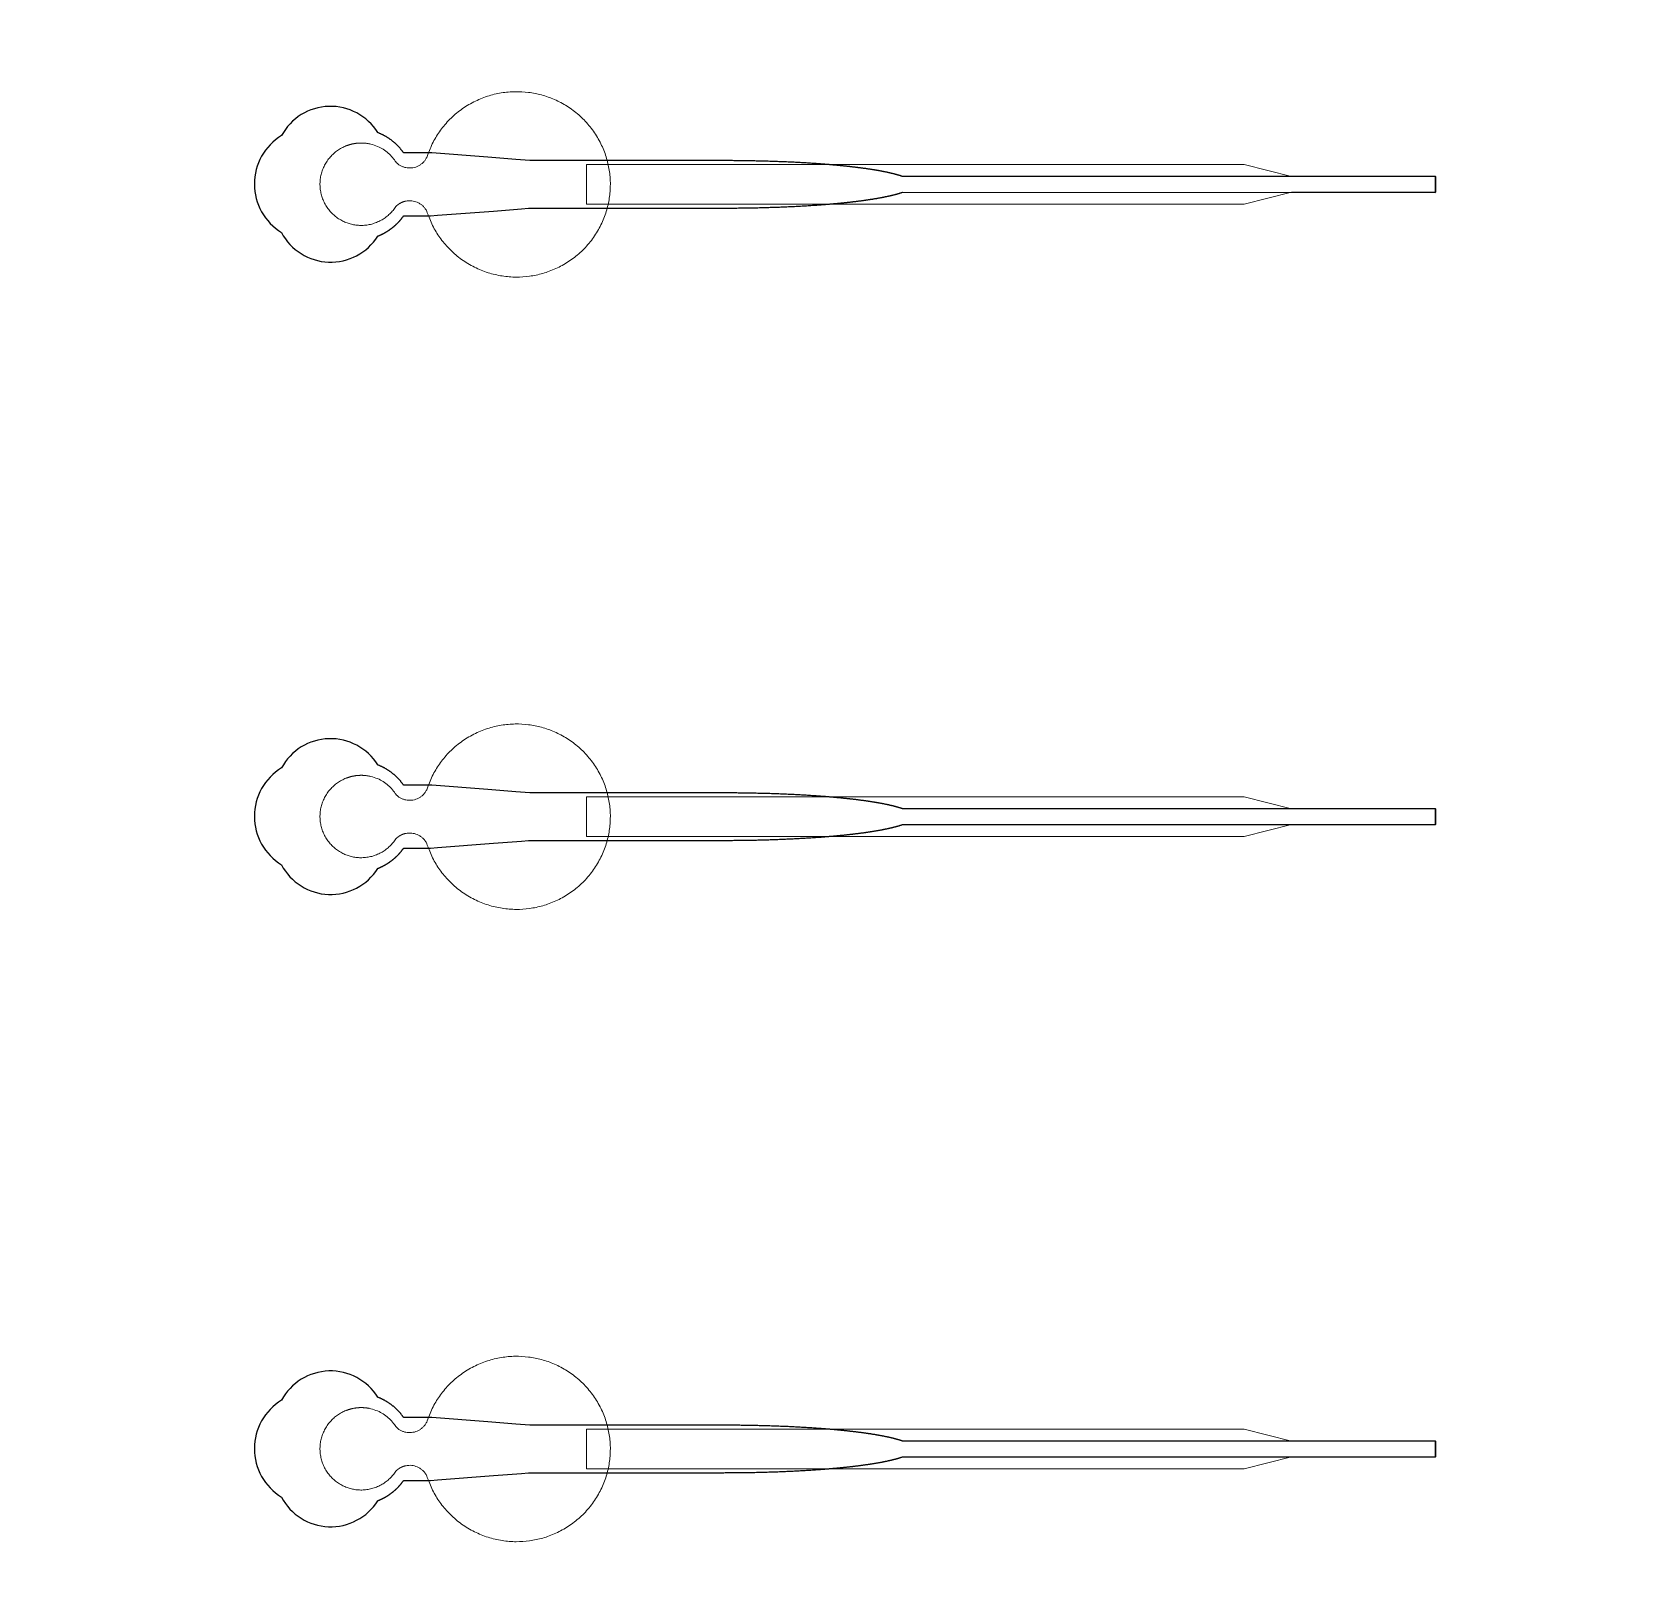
# Model space of a CAD drawing. Header units: inches. Extents: x -52997 to 52003, y -52254 to 52746.
# Drawn here: x 17342 to 22411, y 3389 to 8292 of the extents above; entities that cross this region are included whole.
import ezdxf

# ---------------------------------------------------------------- set-up
doc = ezdxf.new("R2010")
doc.units = ezdxf.units.IN
doc.header["$MEASUREMENT"] = 0
doc.layers.add('1', color=1, linetype='Continuous')
doc.layers.add('2', color=140, linetype='Continuous', lineweight=0)
doc.layers.add('3', color=90, linetype='Continuous', lineweight=0)

msp = doc.modelspace()

# ---------------------------------------------------------------- linework, layer by layer
at = {"layer": '1'}
for points in [[(-16283.4, -47485.7), (0, -47485.7), (16283.4, -47485.7, 5.999107)], [(-16250, -47285.7), (0, -47285.7), (16250, -47285.7, 5.986812)], [(-13685.8, -45485.7), (0, -45485.7), (13685.8, -45485.7, 6.794322)], [(18435, 7646.4), (18435.3, 7646.6), (18436.2, 7646.9), (18437, 7647.2), (18437.9, 7647.6), (18438.7, 7647.9), (18439.6, 7648.2), (18440.4, 7648.6), (18441.3, 7649), (18442.1, 7649.3), (18443, 7649.7), (18443.8, 7650.1), (18444.7, 7650.5), (18445.5, 7650.9), (18446.4, 7651.3), (18447.3, 7651.7), (18448.1, 7652.1), (18449, 7652.5), (18449.8, 7652.9), (18450.7, 7653.4), (18451.5, 7653.8), (18452.4, 7654.2), (18453.3, 7654.7), (18454.1, 7655.1), (18455, 7655.6), (18455.8, 7656.1), (18456.7, 7656.5), (18457.5, 7657), (18458.4, 7657.5), (18459.3, 7658), (18460.1, 7658.5), (18461, 7659), (18461.8, 7659.5), (18462.7, 7660), (18463.5, 7660.5), (18464.4, 7661), (18465.2, 7661.6), (18466.1, 7662.1), (18466.9, 7662.7), (18467.8, 7663.2), (18468.6, 7663.8), (18469.4, 7664.3), (18470.3, 7664.9), (18471.1, 7665.4), (18471.9, 7666), (18472.8, 7666.6), (18473.6, 7667.2), (18474.4, 7667.8), (18475.3, 7668.4), (18476.1, 7669), (18476.9, 7669.6), (18477.7, 7670.2), (18478.5, 7670.8), (18479.3, 7671.4), (18480.1, 7672), (18480.9, 7672.7), (18481.8, 7673.3), (18482.5, 7673.9), (18483.3, 7674.6), (18484.1, 7675.2), (18484.9, 7675.9), (18485.7, 7676.5), (18486.5, 7677.2), (18487.3, 7677.8), (18488, 7678.5), (18488.8, 7679.2), (18489.6, 7679.9), (18490.3, 7680.5), (18491.1, 7681.2), (18491.8, 7681.9), (18492.6, 7682.6), (18493.3, 7683.3), (18494.1, 7684), (18494.8, 7684.7), (18495.5, 7685.4), (18496.3, 7686.1), (18497, 7686.8), (18497.7, 7687.5), (18498.4, 7688.3), (18499.1, 7689), (18499.8, 7689.7), (18500.5, 7690.4), (18501.2, 7691.2), (18501.9, 7691.9), (18502.6, 7692.6), (18503.2, 7693.4), (18503.9, 7694.1), (18504.6, 7694.8), (18505.2, 7695.6), (18505.9, 7696.3), (18506.5, 7697.1), (18507.1, 7697.8), (18507.8, 7698.6), (18508.4, 7699.3), (18509, 7700.1), (18509.6, 7700.9), (18510.3, 7701.6), (18510.9, 7702.4), (18511.5, 7703.1), (18512, 7703.9), (18512.6, 7704.7), (18513.2, 7705.4), (18513.8, 7706.2), (18514.3, 7707), (18514.9, 7707.7), (18515.5, 7708.5), (18516, 7709.3), (18516.5, 7710), (18560.1, 7710), (18581.9, 7710), (18592.8, 7710), (18595.6, 7710), (18596.9, 7710), (18597, 7710), (18597, 7710), (18597, 7710), (18597, 7710), (18597, 7710.1), (18597.1, 7710.1), (18597.4, 7710.1), (18598.1, 7710.1), (18599.5, 7710.2), (18602.3, 7710.5), (18624.3, 7712.1), (18801, 7725.7), (18889.3, 7732.5), (18911.4, 7734.2), (18922.4, 7735), (18922.8, 7735), (18922.9, 7735), (18922.9, 7735), (18922.9, 7735), (18923, 7735), (18923.4, 7735), (19183.9, 7735), (19190.2, 7735), (19202.8, 7735), (19303.3, 7735), (19504.3, 7735), (19516.9, 7735), (19523.1, 7735), (19526.3, 7735), (19527.9, 7735), (19528.2, 7735), (19528.4, 7735), (19528.5, 7735), (19528.6, 7735), (19528.6, 7735), (19528.6, 7735), (19529.2, 7735), (19533.8, 7735.1), (19538.4, 7735.1), (19543, 7735.1), (19547.6, 7735.1), (19552.3, 7735.1), (19556.9, 7735.1), (19561.6, 7735.2), (19566.3, 7735.2), (19571, 7735.2), (19575.7, 7735.3), (19580.4, 7735.3), (19585.1, 7735.4), (19589.9, 7735.4), (19594.6, 7735.5), (19599.3, 7735.6), (19604.1, 7735.6), (19608.9, 7735.7), (19613.7, 7735.8), (19618.4, 7735.9), (19623.2, 7736), (19628, 7736.1), (19632.8, 7736.2), (19637.6, 7736.3), (19642.4, 7736.4), (19647.3, 7736.5), (19652.1, 7736.7), (19656.9, 7736.8), (19661.7, 7736.9), (19666.6, 7737.1), (19671.4, 7737.2), (19676.2, 7737.4), (19681.1, 7737.5), (19685.9, 7737.7), (19690.7, 7737.8), (19695.6, 7738), (19700.4, 7738.2), (19705.2, 7738.4), (19710, 7738.6), (19714.9, 7738.8), (19719.7, 7739), (19724.5, 7739.2), (19729.3, 7739.4), (19734.1, 7739.6), (19738.9, 7739.8), (19743.7, 7740), (19748.5, 7740.3), (19753.3, 7740.5), (19758, 7740.7), (19762.8, 7741), (19767.5, 7741.3), (19772.3, 7741.5), (19777, 7741.8), (19781.7, 7742), (19786.4, 7742.3), (19791.1, 7742.6), (19795.8, 7742.9), (19800.5, 7743.2), (19805.1, 7743.5), (19809.8, 7743.8), (19814.4, 7744.1), (19819, 7744.4), (19823.6, 7744.7), (19828.2, 7745.1), (19830.4, 7745.2), (19832.7, 7745.4), (19835, 7745.6), (19837.3, 7745.7), (19839.5, 7745.9), (19841.8, 7746.1), (19844, 7746.2), (19846.3, 7746.4), (19848.5, 7746.6), (19850.7, 7746.8), (19853, 7747), (19855.2, 7747.1), (19857.4, 7747.3), (19859.6, 7747.5), (19861.8, 7747.7), (19864.1, 7747.9), (19866.3, 7748.1), (19868.4, 7748.2), (19870.6, 7748.4), (19872.8, 7748.6), (19875, 7748.8), (19877.2, 7749), (19879.3, 7749.2), (19881.5, 7749.4), (19883.6, 7749.6), (19885.8, 7749.8), (19887.9, 7750), (19890, 7750.2), (19892.2, 7750.4), (19894.3, 7750.6), (19896.4, 7750.8), (19898.5, 7751), (19900.6, 7751.2), (19902.7, 7751.4), (19904.8, 7751.6), (19906.8, 7751.8), (19908.9, 7752), (19911, 7752.3), (19913, 7752.5), (19915.1, 7752.7), (19917.1, 7752.9), (19919.2, 7753.1), (19921.2, 7753.3), (19923.2, 7753.6), (19925.2, 7753.8), (19927.2, 7754), (19929.2, 7754.2), (19931.2, 7754.4), (19933.2, 7754.7), (19935.2, 7754.9), (19937.1, 7755.1), (19939.1, 7755.3), (19941, 7755.6), (19943, 7755.8), (19944.9, 7756), (19946.8, 7756.3), (19948.7, 7756.5), (19950.7, 7756.7), (19952.6, 7757), (19954.4, 7757.2), (19956.3, 7757.5), (19958.2, 7757.7), (19960.1, 7757.9), (19961.9, 7758.2), (19963.8, 7758.4), (19965.6, 7758.7), (19967.4, 7758.9), (19969.3, 7759.1), (19971.1, 7759.4), (19972.9, 7759.6), (19974.7, 7759.9), (19976.5, 7760.1), (19978.2, 7760.4), (19980, 7760.6), (19981.8, 7760.9), (19983.5, 7761.1), (19985.2, 7761.4), (19987, 7761.7), (19988.7, 7761.9), (19990.4, 7762.2), (19992.1, 7762.4), (19993.8, 7762.7), (19995.5, 7762.9), (19997.2, 7763.2), (19998.8, 7763.5), (20000.5, 7763.7), (20002.1, 7764), (20003.7, 7764.2), (20005.4, 7764.5), (20007, 7764.8), (20008.6, 7765), (20010.2, 7765.3), (20011.8, 7765.6), (20013.3, 7765.8), (20014.9, 7766.1), (20016.5, 7766.4), (20018, 7766.7), (20019.5, 7766.9), (20021, 7767.2), (20022.6, 7767.5), (20024.1, 7767.7), (20025.6, 7768), (20027, 7768.3), (20028.5, 7768.6), (20030, 7768.8), (20031.4, 7769.1), (20032.9, 7769.4), (20034.3, 7769.7), (20035.7, 7770), (20037.1, 7770.2), (20038.5, 7770.5), (20039.9, 7770.8), (20041.3, 7771.1), (20042.6, 7771.4), (20044, 7771.6), (20045.3, 7771.9), (20046.7, 7772.2), (20048, 7772.5), (20049.3, 7772.8), (20050.6, 7773.1), (20051.9, 7773.4), (20053.2, 7773.6), (20054.4, 7773.9), (20055.7, 7774.2), (20057, 7774.5), (20058.2, 7774.8), (20059.4, 7775.1), (20060.6, 7775.4), (20061.8, 7775.7), (20063, 7776), (20064.2, 7776.2), (20065.4, 7776.5), (20066.5, 7776.8), (20067.7, 7777.1), (20068.8, 7777.4), (20069.9, 7777.7), (20071.1, 7778), (20072.2, 7778.3), (20073.3, 7778.6), (20074.3, 7778.9), (20075.4, 7779.2), (20076.5, 7779.5), (20077.5, 7779.8), (20078.6, 7780.1), (20079.6, 7780.4), (20080.6, 7780.7), (20081.6, 7781), (20082.6, 7781.2), (20083.6, 7781.5), (20084.6, 7781.8), (20085.5, 7782.1), (20086.5, 7782.4), (20087.4, 7782.7), (20088.3, 7783), (20089.3, 7783.3), (20090.2, 7783.6), (20091.1, 7783.9), (20091.9, 7784.2), (20092.8, 7784.5), (20094.2, 7785), (21779.9, 7784.8), (21779.9, 7835), (20094.3, 7835), (20094, 7835.1), (20093.2, 7835.4), (20092.3, 7835.8), (20091.4, 7836.1), (20090.5, 7836.4), (20089.6, 7836.7), (20088.7, 7837), (20087.8, 7837.3), (20086.8, 7837.6), (20085.9, 7837.8), (20084.9, 7838.1), (20083.9, 7838.4), (20083, 7838.7), (20082, 7839), (20081, 7839.3), (20079.9, 7839.6), (20078.9, 7839.9), (20077.9, 7840.2), (20076.8, 7840.5), (20075.8, 7840.8), (20074.7, 7841.1), (20073.6, 7841.4), (20072.5, 7841.7), (20071.4, 7842), (20070.3, 7842.3), (20069.2, 7842.6), (20068, 7842.9), (20066.9, 7843.2), (20065.7, 7843.5), (20064.6, 7843.8), (20063.4, 7844.1), (20062.2, 7844.4), (20061, 7844.6), (20059.8, 7844.9), (20058.5, 7845.2), (20057.3, 7845.5), (20056.1, 7845.8), (20054.8, 7846.1), (20053.5, 7846.4), (20052.3, 7846.7), (20051, 7847), (20049.7, 7847.2), (20048.4, 7847.5), (20047, 7847.8), (20045.7, 7848.1), (20044.3, 7848.4), (20043, 7848.7), (20041.6, 7848.9), (20040.3, 7849.2), (20038.9, 7849.5), (20037.5, 7849.8), (20036.1, 7850.1), (20034.6, 7850.3), (20033.2, 7850.6), (20031.8, 7850.9), (20030.3, 7851.2), (20028.9, 7851.5), (20027.4, 7851.7), (20025.9, 7852), (20024.4, 7852.3), (20022.9, 7852.6), (20021.4, 7852.8), (20019.9, 7853.1), (20018.3, 7853.4), (20016.8, 7853.7), (20015.3, 7853.9), (20013.7, 7854.2), (20012.1, 7854.5), (20010.5, 7854.7), (20008.9, 7855), (20007.3, 7855.3), (20005.7, 7855.5), (20004.1, 7855.8), (20002.5, 7856.1), (20000.8, 7856.3), (19999.2, 7856.6), (19997.5, 7856.8), (19995.8, 7857.1), (19994.2, 7857.4), (19992.5, 7857.6), (19990.8, 7857.9), (19989.1, 7858.1), (19987.3, 7858.4), (19985.6, 7858.6), (19983.9, 7858.9), (19982.1, 7859.2), (19980.4, 7859.4), (19978.6, 7859.7), (19976.8, 7859.9), (19975, 7860.2), (19973.2, 7860.4), (19971.4, 7860.7), (19969.6, 7860.9), (19967.8, 7861.1), (19966, 7861.4), (19964.1, 7861.6), (19962.3, 7861.9), (19960.4, 7862.1), (19958.6, 7862.4), (19956.7, 7862.6), (19954.8, 7862.8), (19952.9, 7863.1), (19951, 7863.3), (19949.1, 7863.5), (19947.2, 7863.8), (19945.3, 7864), (19943.4, 7864.2), (19941.4, 7864.5), (19939.5, 7864.7), (19937.5, 7864.9), (19935.6, 7865.2), (19933.6, 7865.4), (19931.6, 7865.6), (19929.6, 7865.8), (19927.6, 7866.1), (19925.6, 7866.3), (19923.6, 7866.5), (19921.6, 7866.7), (19919.6, 7866.9), (19917.6, 7867.2), (19915.5, 7867.4), (19913.5, 7867.6), (19911.4, 7867.8), (19909.4, 7868), (19907.3, 7868.2), (19905.2, 7868.4), (19903.1, 7868.6), (19901.1, 7868.9), (19899, 7869.1), (19896.9, 7869.3), (19894.7, 7869.5), (19892.6, 7869.7), (19890.5, 7869.9), (19888.4, 7870.1), (19886.3, 7870.3), (19884.1, 7870.5), (19882, 7870.7), (19879.8, 7870.9), (19877.7, 7871.1), (19875.5, 7871.2), (19873.3, 7871.4), (19871.1, 7871.6), (19869, 7871.8), (19866.8, 7872), (19864.6, 7872.2), (19862.4, 7872.4), (19860.2, 7872.6), (19858, 7872.7), (19855.8, 7872.9), (19853.5, 7873.1), (19851.3, 7873.3), (19849.1, 7873.5), (19846.8, 7873.6), (19844.6, 7873.8), (19842.4, 7874), (19840.1, 7874.2), (19837.9, 7874.3), (19835.6, 7874.5), (19833.3, 7874.7), (19831.1, 7874.8), (19826.5, 7875.2), (19821.9, 7875.5), (19817.4, 7875.8), (19812.8, 7876.1), (19808.1, 7876.4), (19803.5, 7876.7), (19798.9, 7877), (19794.2, 7877.3), (19789.5, 7877.6), (19784.9, 7877.9), (19780.2, 7878.1), (19775.5, 7878.4), (19770.7, 7878.7), (19766, 7878.9), (19761.3, 7879.2), (19756.5, 7879.4), (19751.8, 7879.7), (19747, 7879.9), (19742.2, 7880.1), (19737.5, 7880.4), (19732.7, 7880.6), (19727.9, 7880.8), (19723.1, 7881), (19718.3, 7881.2), (19713.5, 7881.4), (19708.7, 7881.6), (19703.9, 7881.8), (19699.1, 7882), (19694.3, 7882.1), (19689.5, 7882.3), (19684.7, 7882.5), (19679.9, 7882.6), (19675, 7882.8), (19670.2, 7882.9), (19665.4, 7883.1), (19660.6, 7883.2), (19655.8, 7883.3), (19651, 7883.5), (19646.2, 7883.6), (19641.5, 7883.7), (19636.7, 7883.8), (19631.9, 7883.9), (19627.1, 7884), (19622.3, 7884.1), (19617.6, 7884.2), (19612.8, 7884.3), (19608.1, 7884.4), (19603.4, 7884.5), (19598.6, 7884.5), (19593.9, 7884.6), (19589.2, 7884.7), (19584.5, 7884.7), (19579.8, 7884.8), (19575.1, 7884.8), (19570.4, 7884.9), (19565.8, 7884.9), (19561.1, 7884.9), (19556.5, 7885), (19551.9, 7885), (19547.3, 7885), (19542.7, 7885), (19540.4, 7885), (19539.8, 7885), (19539.5, 7885), (19539.4, 7885), (19539.2, 7885), (19537.6, 7885), (19531.2, 7885), (19518.5, 7885), (19467.5, 7885), (19263.5, 7885), (19212.6, 7885), (19187.1, 7885), (19180.7, 7885), (19179.1, 7885), (18923.3, 7885), (18922.9, 7885), (18922.9, 7885), (18922.9, 7885), (18922.8, 7885), (18922.7, 7885), (18922.4, 7885.1), (18921, 7885.2), (18915.5, 7885.6), (18871.3, 7889), (18783, 7895.8), (18606.4, 7909.3), (18600.8, 7909.8), (18598.1, 7910), (18597.4, 7910), (18597, 7910), (18597, 7910), (18597, 7910), (18597, 7910), (18597, 7910), (18596.9, 7910), (18596.9, 7910), (18596.6, 7910), (18593.8, 7910), (18588.4, 7910), (18577.5, 7910), (18555.7, 7910), (18533.9, 7910), (18523, 7910), (18517.6, 7910), (18516.9, 7910), (18516.7, 7910), (18516.6, 7910), (18516.6, 7910), (18516.6, 7910), (18516.5, 7910), (18516.5, 7910.1), (18516.1, 7910.6), (18515.3, 7911.8), (18514.5, 7912.9), (18513.7, 7914), (18512.9, 7915.1), (18512, 7916.2), (18511.2, 7917.4), (18510.3, 7918.5), (18509.4, 7919.6), (18508.5, 7920.7), (18507.6, 7921.8), (18506.7, 7922.9), (18505.7, 7924), (18504.8, 7925.1), (18503.8, 7926.2), (18502.8, 7927.3), (18501.8, 7928.3), (18500.8, 7929.4), (18499.8, 7930.5), (18498.8, 7931.6), (18497.8, 7932.6), (18496.7, 7933.7), (18495.6, 7934.7), (18494.6, 7935.8), (18493.5, 7936.8), (18492.4, 7937.8), (18491.3, 7938.9), (18490.1, 7939.9), (18489, 7940.9), (18487.9, 7941.9), (18486.7, 7942.9), (18485.5, 7943.9), (18484.4, 7944.9), (18483.2, 7945.8), (18482, 7946.8), (18480.8, 7947.7), (18479.5, 7948.7), (18478.3, 7949.6), (18477.1, 7950.6), (18475.8, 7951.5), (18474.6, 7952.4), (18473.3, 7953.3), (18472, 7954.2), (18470.7, 7955.1), (18469.4, 7955.9), (18468.1, 7956.8), (18466.8, 7957.6), (18465.5, 7958.5), (18464.2, 7959.3), (18462.8, 7960.1), (18461.5, 7960.9), (18460.1, 7961.7), (18458.8, 7962.5), (18457.4, 7963.2), (18456.1, 7964), (18454.7, 7964.7), (18453.3, 7965.5), (18451.9, 7966.2), (18450.5, 7966.9), (18449.1, 7967.6), (18447.7, 7968.2), (18446.3, 7968.9), (18444.9, 7969.6), (18443.5, 7970.2), (18442, 7970.8), (18440.6, 7971.4), (18439.2, 7972), (18437.8, 7972.6), (18436.3, 7973.2), (18435.1, 7973.6, 0.576044), (18130.5, 7964.3, 0.560065), (18130.5, 7657.8, 0.578435)], [(18435, 5646.4), (18435.3, 5646.6), (18436.2, 5646.9), (18437, 5647.2), (18437.9, 5647.6), (18438.7, 5647.9), (18439.6, 5648.2), (18440.4, 5648.6), (18441.3, 5649), (18442.1, 5649.3), (18443, 5649.7), (18443.8, 5650.1), (18444.7, 5650.5), (18445.5, 5650.9), (18446.4, 5651.3), (18447.3, 5651.7), (18448.1, 5652.1), (18449, 5652.5), (18449.8, 5652.9), (18450.7, 5653.4), (18451.5, 5653.8), (18452.4, 5654.2), (18453.3, 5654.7), (18454.1, 5655.1), (18455, 5655.6), (18455.8, 5656.1), (18456.7, 5656.5), (18457.5, 5657), (18458.4, 5657.5), (18459.3, 5658), (18460.1, 5658.5), (18461, 5659), (18461.8, 5659.5), (18462.7, 5660), (18463.5, 5660.5), (18464.4, 5661), (18465.2, 5661.6), (18466.1, 5662.1), (18466.9, 5662.7), (18467.8, 5663.2), (18468.6, 5663.8), (18469.4, 5664.3), (18470.3, 5664.9), (18471.1, 5665.4), (18471.9, 5666), (18472.8, 5666.6), (18473.6, 5667.2), (18474.4, 5667.8), (18475.3, 5668.4), (18476.1, 5669), (18476.9, 5669.6), (18477.7, 5670.2), (18478.5, 5670.8), (18479.3, 5671.4), (18480.1, 5672), (18480.9, 5672.7), (18481.8, 5673.3), (18482.5, 5673.9), (18483.3, 5674.6), (18484.1, 5675.2), (18484.9, 5675.9), (18485.7, 5676.5), (18486.5, 5677.2), (18487.3, 5677.8), (18488, 5678.5), (18488.8, 5679.2), (18489.6, 5679.9), (18490.3, 5680.5), (18491.1, 5681.2), (18491.8, 5681.9), (18492.6, 5682.6), (18493.3, 5683.3), (18494.1, 5684), (18494.8, 5684.7), (18495.5, 5685.4), (18496.3, 5686.1), (18497, 5686.8), (18497.7, 5687.5), (18498.4, 5688.3), (18499.1, 5689), (18499.8, 5689.7), (18500.5, 5690.4), (18501.2, 5691.2), (18501.9, 5691.9), (18502.6, 5692.6), (18503.2, 5693.4), (18503.9, 5694.1), (18504.6, 5694.8), (18505.2, 5695.6), (18505.9, 5696.3), (18506.5, 5697.1), (18507.1, 5697.8), (18507.8, 5698.6), (18508.4, 5699.3), (18509, 5700.1), (18509.6, 5700.9), (18510.3, 5701.6), (18510.9, 5702.4), (18511.5, 5703.1), (18512, 5703.9), (18512.6, 5704.7), (18513.2, 5705.4), (18513.8, 5706.2), (18514.3, 5707), (18514.9, 5707.7), (18515.5, 5708.5), (18516, 5709.3), (18516.5, 5710), (18560.1, 5710), (18581.9, 5710), (18592.8, 5710), (18595.6, 5710), (18596.9, 5710), (18597, 5710), (18597, 5710), (18597, 5710), (18597, 5710), (18597, 5710.1), (18597.1, 5710.1), (18597.4, 5710.1), (18598.1, 5710.1), (18599.5, 5710.2), (18602.3, 5710.5), (18624.3, 5712.1), (18801, 5725.7), (18889.3, 5732.5), (18911.4, 5734.2), (18922.4, 5735), (18922.8, 5735), (18922.9, 5735), (18922.9, 5735), (18922.9, 5735), (18923, 5735), (18923.4, 5735), (19183.9, 5735), (19190.2, 5735), (19202.8, 5735), (19303.3, 5735), (19504.3, 5735), (19516.9, 5735), (19523.1, 5735), (19526.3, 5735), (19527.9, 5735), (19528.2, 5735), (19528.4, 5735), (19528.5, 5735), (19528.6, 5735), (19528.6, 5735), (19528.6, 5735), (19529.2, 5735), (19533.8, 5735.1), (19538.4, 5735.1), (19543, 5735.1), (19547.6, 5735.1), (19552.3, 5735.1), (19556.9, 5735.1), (19561.6, 5735.2), (19566.3, 5735.2), (19571, 5735.2), (19575.7, 5735.3), (19580.4, 5735.3), (19585.1, 5735.4), (19589.9, 5735.4), (19594.6, 5735.5), (19599.3, 5735.6), (19604.1, 5735.6), (19608.9, 5735.7), (19613.7, 5735.8), (19618.4, 5735.9), (19623.2, 5736), (19628, 5736.1), (19632.8, 5736.2), (19637.6, 5736.3), (19642.4, 5736.4), (19647.3, 5736.5), (19652.1, 5736.7), (19656.9, 5736.8), (19661.7, 5736.9), (19666.6, 5737.1), (19671.4, 5737.2), (19676.2, 5737.4), (19681.1, 5737.5), (19685.9, 5737.7), (19690.7, 5737.8), (19695.6, 5738), (19700.4, 5738.2), (19705.2, 5738.4), (19710, 5738.6), (19714.9, 5738.8), (19719.7, 5739), (19724.5, 5739.2), (19729.3, 5739.4), (19734.1, 5739.6), (19738.9, 5739.8), (19743.7, 5740), (19748.5, 5740.3), (19753.3, 5740.5), (19758, 5740.7), (19762.8, 5741), (19767.5, 5741.3), (19772.3, 5741.5), (19777, 5741.8), (19781.7, 5742), (19786.4, 5742.3), (19791.1, 5742.6), (19795.8, 5742.9), (19800.5, 5743.2), (19805.1, 5743.5), (19809.8, 5743.8), (19814.4, 5744.1), (19819, 5744.4), (19823.6, 5744.7), (19828.2, 5745.1), (19830.4, 5745.2), (19832.7, 5745.4), (19835, 5745.6), (19837.3, 5745.7), (19839.5, 5745.9), (19841.8, 5746.1), (19844, 5746.2), (19846.3, 5746.4), (19848.5, 5746.6), (19850.7, 5746.8), (19853, 5747), (19855.2, 5747.1), (19857.4, 5747.3), (19859.6, 5747.5), (19861.8, 5747.7), (19864.1, 5747.9), (19866.3, 5748.1), (19868.4, 5748.2), (19870.6, 5748.4), (19872.8, 5748.6), (19875, 5748.8), (19877.2, 5749), (19879.3, 5749.2), (19881.5, 5749.4), (19883.6, 5749.6), (19885.8, 5749.8), (19887.9, 5750), (19890, 5750.2), (19892.2, 5750.4), (19894.3, 5750.6), (19896.4, 5750.8), (19898.5, 5751), (19900.6, 5751.2), (19902.7, 5751.4), (19904.8, 5751.6), (19906.8, 5751.8), (19908.9, 5752), (19911, 5752.3), (19913, 5752.5), (19915.1, 5752.7), (19917.1, 5752.9), (19919.2, 5753.1), (19921.2, 5753.3), (19923.2, 5753.6), (19925.2, 5753.8), (19927.2, 5754), (19929.2, 5754.2), (19931.2, 5754.4), (19933.2, 5754.7), (19935.2, 5754.9), (19937.1, 5755.1), (19939.1, 5755.3), (19941, 5755.6), (19943, 5755.8), (19944.9, 5756), (19946.8, 5756.3), (19948.7, 5756.5), (19950.7, 5756.7), (19952.6, 5757), (19954.4, 5757.2), (19956.3, 5757.5), (19958.2, 5757.7), (19960.1, 5757.9), (19961.9, 5758.2), (19963.8, 5758.4), (19965.6, 5758.7), (19967.4, 5758.9), (19969.3, 5759.1), (19971.1, 5759.4), (19972.9, 5759.6), (19974.7, 5759.9), (19976.5, 5760.1), (19978.2, 5760.4), (19980, 5760.6), (19981.8, 5760.9), (19983.5, 5761.1), (19985.2, 5761.4), (19987, 5761.7), (19988.7, 5761.9), (19990.4, 5762.2), (19992.1, 5762.4), (19993.8, 5762.7), (19995.5, 5762.9), (19997.2, 5763.2), (19998.8, 5763.5), (20000.5, 5763.7), (20002.1, 5764), (20003.7, 5764.2), (20005.4, 5764.5), (20007, 5764.8), (20008.6, 5765), (20010.2, 5765.3), (20011.8, 5765.6), (20013.3, 5765.8), (20014.9, 5766.1), (20016.5, 5766.4), (20018, 5766.7), (20019.5, 5766.9), (20021, 5767.2), (20022.6, 5767.5), (20024.1, 5767.7), (20025.6, 5768), (20027, 5768.3), (20028.5, 5768.6), (20030, 5768.8), (20031.4, 5769.1), (20032.9, 5769.4), (20034.3, 5769.7), (20035.7, 5770), (20037.1, 5770.2), (20038.5, 5770.5), (20039.9, 5770.8), (20041.3, 5771.1), (20042.6, 5771.4), (20044, 5771.6), (20045.3, 5771.9), (20046.7, 5772.2), (20048, 5772.5), (20049.3, 5772.8), (20050.6, 5773.1), (20051.9, 5773.4), (20053.2, 5773.6), (20054.4, 5773.9), (20055.7, 5774.2), (20057, 5774.5), (20058.2, 5774.8), (20059.4, 5775.1), (20060.6, 5775.4), (20061.8, 5775.7), (20063, 5776), (20064.2, 5776.2), (20065.4, 5776.5), (20066.5, 5776.8), (20067.7, 5777.1), (20068.8, 5777.4), (20069.9, 5777.7), (20071.1, 5778), (20072.2, 5778.3), (20073.3, 5778.6), (20074.3, 5778.9), (20075.4, 5779.2), (20076.5, 5779.5), (20077.5, 5779.8), (20078.6, 5780.1), (20079.6, 5780.4), (20080.6, 5780.7), (20081.6, 5781), (20082.6, 5781.2), (20083.6, 5781.5), (20084.6, 5781.8), (20085.5, 5782.1), (20086.5, 5782.4), (20087.4, 5782.7), (20088.3, 5783), (20089.3, 5783.3), (20090.2, 5783.6), (20091.1, 5783.9), (20091.9, 5784.2), (20092.8, 5784.5), (20094.2, 5785), (21779.9, 5784.8), (21779.9, 5835), (20094.3, 5835), (20094, 5835.1), (20093.2, 5835.4), (20092.3, 5835.8), (20091.4, 5836.1), (20090.5, 5836.4), (20089.6, 5836.7), (20088.7, 5837), (20087.8, 5837.3), (20086.8, 5837.6), (20085.9, 5837.8), (20084.9, 5838.1), (20083.9, 5838.4), (20083, 5838.7), (20082, 5839), (20081, 5839.3), (20079.9, 5839.6), (20078.9, 5839.9), (20077.9, 5840.2), (20076.8, 5840.5), (20075.8, 5840.8), (20074.7, 5841.1), (20073.6, 5841.4), (20072.5, 5841.7), (20071.4, 5842), (20070.3, 5842.3), (20069.2, 5842.6), (20068, 5842.9), (20066.9, 5843.2), (20065.7, 5843.5), (20064.6, 5843.8), (20063.4, 5844.1), (20062.2, 5844.4), (20061, 5844.6), (20059.8, 5844.9), (20058.5, 5845.2), (20057.3, 5845.5), (20056.1, 5845.8), (20054.8, 5846.1), (20053.5, 5846.4), (20052.3, 5846.7), (20051, 5847), (20049.7, 5847.2), (20048.4, 5847.5), (20047, 5847.8), (20045.7, 5848.1), (20044.3, 5848.4), (20043, 5848.7), (20041.6, 5848.9), (20040.3, 5849.2), (20038.9, 5849.5), (20037.5, 5849.8), (20036.1, 5850.1), (20034.6, 5850.3), (20033.2, 5850.6), (20031.8, 5850.9), (20030.3, 5851.2), (20028.9, 5851.5), (20027.4, 5851.7), (20025.9, 5852), (20024.4, 5852.3), (20022.9, 5852.6), (20021.4, 5852.8), (20019.9, 5853.1), (20018.3, 5853.4), (20016.8, 5853.7), (20015.3, 5853.9), (20013.7, 5854.2), (20012.1, 5854.5), (20010.5, 5854.7), (20008.9, 5855), (20007.3, 5855.3), (20005.7, 5855.5), (20004.1, 5855.8), (20002.5, 5856.1), (20000.8, 5856.3), (19999.2, 5856.6), (19997.5, 5856.8), (19995.8, 5857.1), (19994.2, 5857.4), (19992.5, 5857.6), (19990.8, 5857.9), (19989.1, 5858.1), (19987.3, 5858.4), (19985.6, 5858.6), (19983.9, 5858.9), (19982.1, 5859.2), (19980.4, 5859.4), (19978.6, 5859.7), (19976.8, 5859.9), (19975, 5860.2), (19973.2, 5860.4), (19971.4, 5860.7), (19969.6, 5860.9), (19967.8, 5861.1), (19966, 5861.4), (19964.1, 5861.6), (19962.3, 5861.9), (19960.4, 5862.1), (19958.6, 5862.4), (19956.7, 5862.6), (19954.8, 5862.8), (19952.9, 5863.1), (19951, 5863.3), (19949.1, 5863.5), (19947.2, 5863.8), (19945.3, 5864), (19943.4, 5864.2), (19941.4, 5864.5), (19939.5, 5864.7), (19937.5, 5864.9), (19935.6, 5865.2), (19933.6, 5865.4), (19931.6, 5865.6), (19929.6, 5865.8), (19927.6, 5866.1), (19925.6, 5866.3), (19923.6, 5866.5), (19921.6, 5866.7), (19919.6, 5866.9), (19917.6, 5867.2), (19915.5, 5867.4), (19913.5, 5867.6), (19911.4, 5867.8), (19909.4, 5868), (19907.3, 5868.2), (19905.2, 5868.4), (19903.1, 5868.6), (19901.1, 5868.9), (19899, 5869.1), (19896.9, 5869.3), (19894.7, 5869.5), (19892.6, 5869.7), (19890.5, 5869.9), (19888.4, 5870.1), (19886.3, 5870.3), (19884.1, 5870.5), (19882, 5870.7), (19879.8, 5870.9), (19877.7, 5871.1), (19875.5, 5871.2), (19873.3, 5871.4), (19871.1, 5871.6), (19869, 5871.8), (19866.8, 5872), (19864.6, 5872.2), (19862.4, 5872.4), (19860.2, 5872.6), (19858, 5872.7), (19855.8, 5872.9), (19853.5, 5873.1), (19851.3, 5873.3), (19849.1, 5873.5), (19846.8, 5873.6), (19844.6, 5873.8), (19842.4, 5874), (19840.1, 5874.2), (19837.9, 5874.3), (19835.6, 5874.5), (19833.3, 5874.7), (19831.1, 5874.8), (19826.5, 5875.2), (19821.9, 5875.5), (19817.4, 5875.8), (19812.8, 5876.1), (19808.1, 5876.4), (19803.5, 5876.7), (19798.9, 5877), (19794.2, 5877.3), (19789.5, 5877.6), (19784.9, 5877.9), (19780.2, 5878.1), (19775.5, 5878.4), (19770.7, 5878.7), (19766, 5878.9), (19761.3, 5879.2), (19756.5, 5879.4), (19751.8, 5879.7), (19747, 5879.9), (19742.2, 5880.1), (19737.5, 5880.4), (19732.7, 5880.6), (19727.9, 5880.8), (19723.1, 5881), (19718.3, 5881.2), (19713.5, 5881.4), (19708.7, 5881.6), (19703.9, 5881.8), (19699.1, 5882), (19694.3, 5882.1), (19689.5, 5882.3), (19684.7, 5882.5), (19679.9, 5882.6), (19675, 5882.8), (19670.2, 5882.9), (19665.4, 5883.1), (19660.6, 5883.2), (19655.8, 5883.3), (19651, 5883.5), (19646.2, 5883.6), (19641.5, 5883.7), (19636.7, 5883.8), (19631.9, 5883.9), (19627.1, 5884), (19622.3, 5884.1), (19617.6, 5884.2), (19612.8, 5884.3), (19608.1, 5884.4), (19603.4, 5884.5), (19598.6, 5884.5), (19593.9, 5884.6), (19589.2, 5884.7), (19584.5, 5884.7), (19579.8, 5884.8), (19575.1, 5884.8), (19570.4, 5884.9), (19565.8, 5884.9), (19561.1, 5884.9), (19556.5, 5885), (19551.9, 5885), (19547.3, 5885), (19542.7, 5885), (19540.4, 5885), (19539.8, 5885), (19539.5, 5885), (19539.4, 5885), (19539.2, 5885), (19537.6, 5885), (19531.2, 5885), (19518.5, 5885), (19467.5, 5885), (19263.5, 5885), (19212.6, 5885), (19187.1, 5885), (19180.7, 5885), (19179.1, 5885), (18923.3, 5885), (18922.9, 5885), (18922.9, 5885), (18922.9, 5885), (18922.8, 5885), (18922.7, 5885), (18922.4, 5885.1), (18921, 5885.2), (18915.5, 5885.6), (18871.3, 5889), (18783, 5895.8), (18606.4, 5909.3), (18600.8, 5909.8), (18598.1, 5910), (18597.4, 5910), (18597, 5910), (18597, 5910), (18597, 5910), (18597, 5910), (18597, 5910), (18596.9, 5910), (18596.9, 5910), (18596.6, 5910), (18593.8, 5910), (18588.4, 5910), (18577.5, 5910), (18555.7, 5910), (18533.9, 5910), (18523, 5910), (18517.6, 5910), (18516.9, 5910), (18516.7, 5910), (18516.6, 5910), (18516.6, 5910), (18516.6, 5910), (18516.5, 5910), (18516.5, 5910.1), (18516.1, 5910.6), (18515.3, 5911.8), (18514.5, 5912.9), (18513.7, 5914), (18512.9, 5915.1), (18512, 5916.2), (18511.2, 5917.4), (18510.3, 5918.5), (18509.4, 5919.6), (18508.5, 5920.7), (18507.6, 5921.8), (18506.7, 5922.9), (18505.7, 5924), (18504.8, 5925.1), (18503.8, 5926.2), (18502.8, 5927.3), (18501.8, 5928.3), (18500.8, 5929.4), (18499.8, 5930.5), (18498.8, 5931.6), (18497.8, 5932.6), (18496.7, 5933.7), (18495.6, 5934.7), (18494.6, 5935.8), (18493.5, 5936.8), (18492.4, 5937.8), (18491.3, 5938.9), (18490.1, 5939.9), (18489, 5940.9), (18487.9, 5941.9), (18486.7, 5942.9), (18485.5, 5943.9), (18484.4, 5944.9), (18483.2, 5945.8), (18482, 5946.8), (18480.8, 5947.7), (18479.5, 5948.7), (18478.3, 5949.6), (18477.1, 5950.6), (18475.8, 5951.5), (18474.6, 5952.4), (18473.3, 5953.3), (18472, 5954.2), (18470.7, 5955.1), (18469.4, 5955.9), (18468.1, 5956.8), (18466.8, 5957.6), (18465.5, 5958.5), (18464.2, 5959.3), (18462.8, 5960.1), (18461.5, 5960.9), (18460.1, 5961.7), (18458.8, 5962.5), (18457.4, 5963.2), (18456.1, 5964), (18454.7, 5964.7), (18453.3, 5965.5), (18451.9, 5966.2), (18450.5, 5966.9), (18449.1, 5967.6), (18447.7, 5968.2), (18446.3, 5968.9), (18444.9, 5969.6), (18443.5, 5970.2), (18442, 5970.8), (18440.6, 5971.4), (18439.2, 5972), (18437.8, 5972.6), (18436.3, 5973.2), (18435.1, 5973.6, 0.576044), (18130.5, 5964.3, 0.560065), (18130.5, 5657.8, 0.578435)], [(18435, 3646.4), (18435.3, 3646.6), (18436.2, 3646.9), (18437, 3647.2), (18437.9, 3647.6), (18438.7, 3647.9), (18439.6, 3648.2), (18440.4, 3648.6), (18441.3, 3649), (18442.1, 3649.3), (18443, 3649.7), (18443.8, 3650.1), (18444.7, 3650.5), (18445.5, 3650.9), (18446.4, 3651.3), (18447.3, 3651.7), (18448.1, 3652.1), (18449, 3652.5), (18449.8, 3652.9), (18450.7, 3653.4), (18451.5, 3653.8), (18452.4, 3654.2), (18453.3, 3654.7), (18454.1, 3655.1), (18455, 3655.6), (18455.8, 3656.1), (18456.7, 3656.5), (18457.5, 3657), (18458.4, 3657.5), (18459.3, 3658), (18460.1, 3658.5), (18461, 3659), (18461.8, 3659.5), (18462.7, 3660), (18463.5, 3660.5), (18464.4, 3661), (18465.2, 3661.6), (18466.1, 3662.1), (18466.9, 3662.7), (18467.8, 3663.2), (18468.6, 3663.8), (18469.4, 3664.3), (18470.3, 3664.9), (18471.1, 3665.4), (18471.9, 3666), (18472.8, 3666.6), (18473.6, 3667.2), (18474.4, 3667.8), (18475.3, 3668.4), (18476.1, 3669), (18476.9, 3669.6), (18477.7, 3670.2), (18478.5, 3670.8), (18479.3, 3671.4), (18480.1, 3672), (18480.9, 3672.7), (18481.8, 3673.3), (18482.5, 3673.9), (18483.3, 3674.6), (18484.1, 3675.2), (18484.9, 3675.9), (18485.7, 3676.5), (18486.5, 3677.2), (18487.3, 3677.8), (18488, 3678.5), (18488.8, 3679.2), (18489.6, 3679.9), (18490.3, 3680.5), (18491.1, 3681.2), (18491.8, 3681.9), (18492.6, 3682.6), (18493.3, 3683.3), (18494.1, 3684), (18494.8, 3684.7), (18495.5, 3685.4), (18496.3, 3686.1), (18497, 3686.8), (18497.7, 3687.5), (18498.4, 3688.3), (18499.1, 3689), (18499.8, 3689.7), (18500.5, 3690.4), (18501.2, 3691.2), (18501.9, 3691.9), (18502.6, 3692.6), (18503.2, 3693.4), (18503.9, 3694.1), (18504.6, 3694.8), (18505.2, 3695.6), (18505.9, 3696.3), (18506.5, 3697.1), (18507.1, 3697.8), (18507.8, 3698.6), (18508.4, 3699.3), (18509, 3700.1), (18509.6, 3700.9), (18510.3, 3701.6), (18510.9, 3702.4), (18511.5, 3703.1), (18512, 3703.9), (18512.6, 3704.7), (18513.2, 3705.4), (18513.8, 3706.2), (18514.3, 3707), (18514.9, 3707.7), (18515.5, 3708.5), (18516, 3709.3), (18516.5, 3710), (18560.1, 3710), (18581.9, 3710), (18592.8, 3710), (18595.6, 3710), (18596.9, 3710), (18597, 3710), (18597, 3710), (18597, 3710), (18597, 3710), (18597, 3710.1), (18597.1, 3710.1), (18597.4, 3710.1), (18598.1, 3710.1), (18599.5, 3710.2), (18602.3, 3710.5), (18624.3, 3712.1), (18801, 3725.7), (18889.3, 3732.5), (18911.4, 3734.2), (18922.4, 3735), (18922.8, 3735), (18922.9, 3735), (18922.9, 3735), (18922.9, 3735), (18923, 3735), (18923.4, 3735), (19183.9, 3735), (19190.2, 3735), (19202.8, 3735), (19303.3, 3735), (19504.3, 3735), (19516.9, 3735), (19523.1, 3735), (19526.3, 3735), (19527.9, 3735), (19528.2, 3735), (19528.4, 3735), (19528.5, 3735), (19528.6, 3735), (19528.6, 3735), (19528.6, 3735), (19529.2, 3735), (19533.8, 3735.1), (19538.4, 3735.1), (19543, 3735.1), (19547.6, 3735.1), (19552.3, 3735.1), (19556.9, 3735.1), (19561.6, 3735.2), (19566.3, 3735.2), (19571, 3735.2), (19575.7, 3735.3), (19580.4, 3735.3), (19585.1, 3735.4), (19589.9, 3735.4), (19594.6, 3735.5), (19599.3, 3735.6), (19604.1, 3735.6), (19608.9, 3735.7), (19613.7, 3735.8), (19618.4, 3735.9), (19623.2, 3736), (19628, 3736.1), (19632.8, 3736.2), (19637.6, 3736.3), (19642.4, 3736.4), (19647.3, 3736.5), (19652.1, 3736.7), (19656.9, 3736.8), (19661.7, 3736.9), (19666.6, 3737.1), (19671.4, 3737.2), (19676.2, 3737.4), (19681.1, 3737.5), (19685.9, 3737.7), (19690.7, 3737.8), (19695.6, 3738), (19700.4, 3738.2), (19705.2, 3738.4), (19710, 3738.6), (19714.9, 3738.8), (19719.7, 3739), (19724.5, 3739.2), (19729.3, 3739.4), (19734.1, 3739.6), (19738.9, 3739.8), (19743.7, 3740), (19748.5, 3740.3), (19753.3, 3740.5), (19758, 3740.7), (19762.8, 3741), (19767.5, 3741.3), (19772.3, 3741.5), (19777, 3741.8), (19781.7, 3742), (19786.4, 3742.3), (19791.1, 3742.6), (19795.8, 3742.9), (19800.5, 3743.2), (19805.1, 3743.5), (19809.8, 3743.8), (19814.4, 3744.1), (19819, 3744.4), (19823.6, 3744.7), (19828.2, 3745.1), (19830.4, 3745.2), (19832.7, 3745.4), (19835, 3745.6), (19837.3, 3745.7), (19839.5, 3745.9), (19841.8, 3746.1), (19844, 3746.2), (19846.3, 3746.4), (19848.5, 3746.6), (19850.7, 3746.8), (19853, 3747), (19855.2, 3747.1), (19857.4, 3747.3), (19859.6, 3747.5), (19861.8, 3747.7), (19864.1, 3747.9), (19866.3, 3748.1), (19868.4, 3748.2), (19870.6, 3748.4), (19872.8, 3748.6), (19875, 3748.8), (19877.2, 3749), (19879.3, 3749.2), (19881.5, 3749.4), (19883.6, 3749.6), (19885.8, 3749.8), (19887.9, 3750), (19890, 3750.2), (19892.2, 3750.4), (19894.3, 3750.6), (19896.4, 3750.8), (19898.5, 3751), (19900.6, 3751.2), (19902.7, 3751.4), (19904.8, 3751.6), (19906.8, 3751.8), (19908.9, 3752), (19911, 3752.3), (19913, 3752.5), (19915.1, 3752.7), (19917.1, 3752.9), (19919.2, 3753.1), (19921.2, 3753.3), (19923.2, 3753.6), (19925.2, 3753.8), (19927.2, 3754), (19929.2, 3754.2), (19931.2, 3754.4), (19933.2, 3754.7), (19935.2, 3754.9), (19937.1, 3755.1), (19939.1, 3755.3), (19941, 3755.6), (19943, 3755.8), (19944.9, 3756), (19946.8, 3756.3), (19948.7, 3756.5), (19950.7, 3756.7), (19952.6, 3757), (19954.4, 3757.2), (19956.3, 3757.5), (19958.2, 3757.7), (19960.1, 3757.9), (19961.9, 3758.2), (19963.8, 3758.4), (19965.6, 3758.7), (19967.4, 3758.9), (19969.3, 3759.1), (19971.1, 3759.4), (19972.9, 3759.6), (19974.7, 3759.9), (19976.5, 3760.1), (19978.2, 3760.4), (19980, 3760.6), (19981.8, 3760.9), (19983.5, 3761.1), (19985.2, 3761.4), (19987, 3761.7), (19988.7, 3761.9), (19990.4, 3762.2), (19992.1, 3762.4), (19993.8, 3762.7), (19995.5, 3762.9), (19997.2, 3763.2), (19998.8, 3763.5), (20000.5, 3763.7), (20002.1, 3764), (20003.7, 3764.2), (20005.4, 3764.5), (20007, 3764.8), (20008.6, 3765), (20010.2, 3765.3), (20011.8, 3765.6), (20013.3, 3765.8), (20014.9, 3766.1), (20016.5, 3766.4), (20018, 3766.7), (20019.5, 3766.9), (20021, 3767.2), (20022.6, 3767.5), (20024.1, 3767.7), (20025.6, 3768), (20027, 3768.3), (20028.5, 3768.6), (20030, 3768.8), (20031.4, 3769.1), (20032.9, 3769.4), (20034.3, 3769.7), (20035.7, 3770), (20037.1, 3770.2), (20038.5, 3770.5), (20039.9, 3770.8), (20041.3, 3771.1), (20042.6, 3771.4), (20044, 3771.6), (20045.3, 3771.9), (20046.7, 3772.2), (20048, 3772.5), (20049.3, 3772.8), (20050.6, 3773.1), (20051.9, 3773.4), (20053.2, 3773.6), (20054.4, 3773.9), (20055.7, 3774.2), (20057, 3774.5), (20058.2, 3774.8), (20059.4, 3775.1), (20060.6, 3775.4), (20061.8, 3775.7), (20063, 3776), (20064.2, 3776.2), (20065.4, 3776.5), (20066.5, 3776.8), (20067.7, 3777.1), (20068.8, 3777.4), (20069.9, 3777.7), (20071.1, 3778), (20072.2, 3778.3), (20073.3, 3778.6), (20074.3, 3778.9), (20075.4, 3779.2), (20076.5, 3779.5), (20077.5, 3779.8), (20078.6, 3780.1), (20079.6, 3780.4), (20080.6, 3780.7), (20081.6, 3781), (20082.6, 3781.2), (20083.6, 3781.5), (20084.6, 3781.8), (20085.5, 3782.1), (20086.5, 3782.4), (20087.4, 3782.7), (20088.3, 3783), (20089.3, 3783.3), (20090.2, 3783.6), (20091.1, 3783.9), (20091.9, 3784.2), (20092.8, 3784.5), (20094.2, 3785), (21779.9, 3784.8), (21779.9, 3835), (20094.3, 3835), (20094, 3835.1), (20093.2, 3835.4), (20092.3, 3835.8), (20091.4, 3836.1), (20090.5, 3836.4), (20089.6, 3836.7), (20088.7, 3837), (20087.8, 3837.3), (20086.8, 3837.6), (20085.9, 3837.8), (20084.9, 3838.1), (20083.9, 3838.4), (20083, 3838.7), (20082, 3839), (20081, 3839.3), (20079.9, 3839.6), (20078.9, 3839.9), (20077.9, 3840.2), (20076.8, 3840.5), (20075.8, 3840.8), (20074.7, 3841.1), (20073.6, 3841.4), (20072.5, 3841.7), (20071.4, 3842), (20070.3, 3842.3), (20069.2, 3842.6), (20068, 3842.9), (20066.9, 3843.2), (20065.7, 3843.5), (20064.6, 3843.8), (20063.4, 3844.1), (20062.2, 3844.4), (20061, 3844.6), (20059.8, 3844.9), (20058.5, 3845.2), (20057.3, 3845.5), (20056.1, 3845.8), (20054.8, 3846.1), (20053.5, 3846.4), (20052.3, 3846.7), (20051, 3847), (20049.7, 3847.2), (20048.4, 3847.5), (20047, 3847.8), (20045.7, 3848.1), (20044.3, 3848.4), (20043, 3848.7), (20041.6, 3848.9), (20040.3, 3849.2), (20038.9, 3849.5), (20037.5, 3849.8), (20036.1, 3850.1), (20034.6, 3850.3), (20033.2, 3850.6), (20031.8, 3850.9), (20030.3, 3851.2), (20028.9, 3851.5), (20027.4, 3851.7), (20025.9, 3852), (20024.4, 3852.3), (20022.9, 3852.6), (20021.4, 3852.8), (20019.9, 3853.1), (20018.3, 3853.4), (20016.8, 3853.7), (20015.3, 3853.9), (20013.7, 3854.2), (20012.1, 3854.5), (20010.5, 3854.7), (20008.9, 3855), (20007.3, 3855.3), (20005.7, 3855.5), (20004.1, 3855.8), (20002.5, 3856.1), (20000.8, 3856.3), (19999.2, 3856.6), (19997.5, 3856.8), (19995.8, 3857.1), (19994.2, 3857.4), (19992.5, 3857.6), (19990.8, 3857.9), (19989.1, 3858.1), (19987.3, 3858.4), (19985.6, 3858.6), (19983.9, 3858.9), (19982.1, 3859.2), (19980.4, 3859.4), (19978.6, 3859.7), (19976.8, 3859.9), (19975, 3860.2), (19973.2, 3860.4), (19971.4, 3860.7), (19969.6, 3860.9), (19967.8, 3861.1), (19966, 3861.4), (19964.1, 3861.6), (19962.3, 3861.9), (19960.4, 3862.1), (19958.6, 3862.4), (19956.7, 3862.6), (19954.8, 3862.8), (19952.9, 3863.1), (19951, 3863.3), (19949.1, 3863.5), (19947.2, 3863.8), (19945.3, 3864), (19943.4, 3864.2), (19941.4, 3864.5), (19939.5, 3864.7), (19937.5, 3864.9), (19935.6, 3865.2), (19933.6, 3865.4), (19931.6, 3865.6), (19929.6, 3865.8), (19927.6, 3866.1), (19925.6, 3866.3), (19923.6, 3866.5), (19921.6, 3866.7), (19919.6, 3866.9), (19917.6, 3867.2), (19915.5, 3867.4), (19913.5, 3867.6), (19911.4, 3867.8), (19909.4, 3868), (19907.3, 3868.2), (19905.2, 3868.4), (19903.1, 3868.6), (19901.1, 3868.9), (19899, 3869.1), (19896.9, 3869.3), (19894.7, 3869.5), (19892.6, 3869.7), (19890.5, 3869.9), (19888.4, 3870.1), (19886.3, 3870.3), (19884.1, 3870.5), (19882, 3870.7), (19879.8, 3870.9), (19877.7, 3871.1), (19875.5, 3871.2), (19873.3, 3871.4), (19871.1, 3871.6), (19869, 3871.8), (19866.8, 3872), (19864.6, 3872.2), (19862.4, 3872.4), (19860.2, 3872.6), (19858, 3872.7), (19855.8, 3872.9), (19853.5, 3873.1), (19851.3, 3873.3), (19849.1, 3873.5), (19846.8, 3873.6), (19844.6, 3873.8), (19842.4, 3874), (19840.1, 3874.2), (19837.9, 3874.3), (19835.6, 3874.5), (19833.3, 3874.7), (19831.1, 3874.8), (19826.5, 3875.2), (19821.9, 3875.5), (19817.4, 3875.8), (19812.8, 3876.1), (19808.1, 3876.4), (19803.5, 3876.7), (19798.9, 3877), (19794.2, 3877.3), (19789.5, 3877.6), (19784.9, 3877.9), (19780.2, 3878.1), (19775.5, 3878.4), (19770.7, 3878.7), (19766, 3878.9), (19761.3, 3879.2), (19756.5, 3879.4), (19751.8, 3879.7), (19747, 3879.9), (19742.2, 3880.1), (19737.5, 3880.4), (19732.7, 3880.6), (19727.9, 3880.8), (19723.1, 3881), (19718.3, 3881.2), (19713.5, 3881.4), (19708.7, 3881.6), (19703.9, 3881.8), (19699.1, 3882), (19694.3, 3882.1), (19689.5, 3882.3), (19684.7, 3882.5), (19679.9, 3882.6), (19675, 3882.8), (19670.2, 3882.9), (19665.4, 3883.1), (19660.6, 3883.2), (19655.8, 3883.3), (19651, 3883.5), (19646.2, 3883.6), (19641.5, 3883.7), (19636.7, 3883.8), (19631.9, 3883.9), (19627.1, 3884), (19622.3, 3884.1), (19617.6, 3884.2), (19612.8, 3884.3), (19608.1, 3884.4), (19603.4, 3884.5), (19598.6, 3884.5), (19593.9, 3884.6), (19589.2, 3884.7), (19584.5, 3884.7), (19579.8, 3884.8), (19575.1, 3884.8), (19570.4, 3884.9), (19565.8, 3884.9), (19561.1, 3884.9), (19556.5, 3885), (19551.9, 3885), (19547.3, 3885), (19542.7, 3885), (19540.4, 3885), (19539.8, 3885), (19539.5, 3885), (19539.4, 3885), (19539.2, 3885), (19537.6, 3885), (19531.2, 3885), (19518.5, 3885), (19467.5, 3885), (19263.5, 3885), (19212.6, 3885), (19187.1, 3885), (19180.7, 3885), (19179.1, 3885), (18923.3, 3885), (18922.9, 3885), (18922.9, 3885), (18922.9, 3885), (18922.8, 3885), (18922.7, 3885), (18922.4, 3885.1), (18921, 3885.2), (18915.5, 3885.6), (18871.3, 3889), (18783, 3895.8), (18606.4, 3909.3), (18600.8, 3909.8), (18598.1, 3910), (18597.4, 3910), (18597, 3910), (18597, 3910), (18597, 3910), (18597, 3910), (18597, 3910), (18596.9, 3910), (18596.9, 3910), (18596.6, 3910), (18593.8, 3910), (18588.4, 3910), (18577.5, 3910), (18555.7, 3910), (18533.9, 3910), (18523, 3910), (18517.6, 3910), (18516.9, 3910), (18516.7, 3910), (18516.6, 3910), (18516.6, 3910), (18516.6, 3910), (18516.5, 3910), (18516.5, 3910.1), (18516.1, 3910.6), (18515.3, 3911.8), (18514.5, 3912.9), (18513.7, 3914), (18512.9, 3915.1), (18512, 3916.2), (18511.2, 3917.4), (18510.3, 3918.5), (18509.4, 3919.6), (18508.5, 3920.7), (18507.6, 3921.8), (18506.7, 3922.9), (18505.7, 3924), (18504.8, 3925.1), (18503.8, 3926.2), (18502.8, 3927.3), (18501.8, 3928.3), (18500.8, 3929.4), (18499.8, 3930.5), (18498.8, 3931.6), (18497.8, 3932.6), (18496.7, 3933.7), (18495.6, 3934.7), (18494.6, 3935.8), (18493.5, 3936.8), (18492.4, 3937.8), (18491.3, 3938.9), (18490.1, 3939.9), (18489, 3940.9), (18487.9, 3941.9), (18486.7, 3942.9), (18485.5, 3943.9), (18484.4, 3944.9), (18483.2, 3945.8), (18482, 3946.8), (18480.8, 3947.7), (18479.5, 3948.7), (18478.3, 3949.6), (18477.1, 3950.6), (18475.8, 3951.5), (18474.6, 3952.4), (18473.3, 3953.3), (18472, 3954.2), (18470.7, 3955.1), (18469.4, 3955.9), (18468.1, 3956.8), (18466.8, 3957.6), (18465.5, 3958.5), (18464.2, 3959.3), (18462.8, 3960.1), (18461.5, 3960.9), (18460.1, 3961.7), (18458.8, 3962.5), (18457.4, 3963.2), (18456.1, 3964), (18454.7, 3964.7), (18453.3, 3965.5), (18451.9, 3966.2), (18450.5, 3966.9), (18449.1, 3967.6), (18447.7, 3968.2), (18446.3, 3968.9), (18444.9, 3969.6), (18443.5, 3970.2), (18442, 3970.8), (18440.6, 3971.4), (18439.2, 3972), (18437.8, 3972.6), (18436.3, 3973.2), (18435.1, 3973.6, 0.576044), (18130.5, 3964.3, 0.560065), (18130.5, 3657.8, 0.578435)]]:
    msp.add_lwpolyline(points, format="xyb", close=True, dxfattribs=at)
msp.add_circle((-497.2, 245.8), 52500, dxfattribs=at)
at = {"layer": '2'}
for points in [[(-16283.4, -47485.7), (0, -47485.7), (16283.4, -47485.7, 5.999107)], [(-16250, -47285.7), (0, -47285.7), (16250, -47285.7, 5.986812)], [(-13685.8, -45485.7), (0, -45485.7), (13685.8, -45485.7, 6.794322)]]:
    msp.add_lwpolyline(points, format="xyb", close=True, dxfattribs=at)
msp.add_circle((-497.2, 245.8), 52500, dxfattribs=at)
for points in [[(18491.9, 7739.5), (18514.1, 7762.7), (18545.8, 7757.5), (18577.4, 7752.2), (18591, 7723.2), (18666.5, 7482.4), (18918.5, 7520), (19170.5, 7557.7), (19170.6, 7809.8), (19170.7, 8062), (18918.8, 8099.9), (18666.8, 8137.8), (18591.1, 7897), (18577.9, 7868.6), (18547.1, 7862.8), (18516.2, 7857.1), (18493.6, 7878.9), (18442.3, 7962.3), (18347.9, 7936.1), (18253.5, 7910), (18252.3, 7812.1), (18251.1, 7714.2), (18344.8, 7685.8), (18438.6, 7657.4), (18491.9, 7739.5)], [(18491.9, 5739.5), (18514.1, 5762.7), (18545.8, 5757.5), (18577.4, 5752.2), (18591, 5723.2), (18666.5, 5482.4), (18918.5, 5520), (19170.5, 5557.7), (19170.6, 5809.8), (19170.7, 6062), (18918.8, 6099.9), (18666.8, 6137.8), (18591.1, 5897), (18577.9, 5868.6), (18547.1, 5862.8), (18516.2, 5857.1), (18493.6, 5878.9), (18442.3, 5962.3), (18347.9, 5936.1), (18253.5, 5910), (18252.3, 5812.1), (18251.1, 5714.2), (18344.8, 5685.8), (18438.6, 5657.4), (18491.9, 5739.5)], [(18491.9, 3739.5), (18514.1, 3762.7), (18545.8, 3757.5), (18577.4, 3752.2), (18591, 3723.2), (18666.5, 3482.4), (18918.5, 3520), (19170.5, 3557.7), (19170.6, 3809.8), (19170.7, 4062), (18918.8, 4099.9), (18666.8, 4137.8), (18591.1, 3897), (18577.9, 3868.6), (18547.1, 3862.8), (18516.2, 3857.1), (18493.6, 3878.9), (18442.3, 3962.3), (18347.9, 3936.1), (18253.5, 3910), (18252.3, 3812.1), (18251.1, 3714.2), (18344.8, 3685.8), (18438.6, 3657.4), (18491.9, 3739.5)]]:
    msp.add_rational_spline(points, [1, 0.884783429184, 1, 0.884783429184, 1, 0.758252289935, 1, 0.758252289935, 1, 0.758252289935, 1, 0.758252289935, 1, 0.888941908896, 1, 0.888941908896, 1, 0.79946124759, 1, 0.79946124759, 1, 0.79946124759, 1, 0.79946124759, 1], degree=2, knots=[0, 0, 0, 0.969535, 0.969535, 1.939069, 1.939069, 3.359405, 3.359405, 4.779741, 4.779741, 6.200078, 6.200078, 7.620414, 7.620414, 8.571947, 8.571947, 9.52348, 9.52348, 10.812277, 10.812277, 12.101074, 12.101074, 13.389871, 13.389871, 14.678668, 14.678668, 14.678668], dxfattribs=at)
at = {"layer": '3'}
for points in [[(-16283.4, -47485.7), (0, -47485.7), (16283.4, -47485.7, 5.999107)], [(-16283.4, -47485.7), (0, -47485.7), (16283.4, -47485.7, 5.999107)], [(-16250, -47285.7), (0, -47285.7), (16250, -47285.7, 5.986812)], [(-16250, -47285.7), (0, -47285.7), (16250, -47285.7, 5.986812)], [(-13685.8, -45485.7), (0, -45485.7), (13685.8, -45485.7, 6.794322)], [(-13685.8, -45485.7), (0, -45485.7), (13685.8, -45485.7, 6.794322)]]:
    msp.add_lwpolyline(points, format="xyb", close=True, dxfattribs=at)
for points in [[(19095.5, 7872.6), (21175, 7872.5), (21325, 7835), (21781.9, 7835), (21781.9, 7785), (21325, 7785), (21175, 7747.5), (19095.5, 7747.6)], [(19095.5, 5872.6), (21175, 5872.5), (21325, 5835), (21781.9, 5835), (21781.9, 5785), (21325, 5785), (21175, 5747.5), (19095.5, 5747.6)], [(19095.5, 3872.6), (21175, 3872.5), (21325, 3835), (21781.9, 3835), (21781.9, 3785), (21325, 3785), (21175, 3747.5), (19095.5, 3747.6)]]:
    msp.add_lwpolyline(points, close=True, dxfattribs=at)
msp.add_circle((-497.2, 245.8), 52500, dxfattribs=at)
msp.add_circle((-497.2, 245.8), 52500, dxfattribs=at)

doc.saveas('drawing.dxf')
